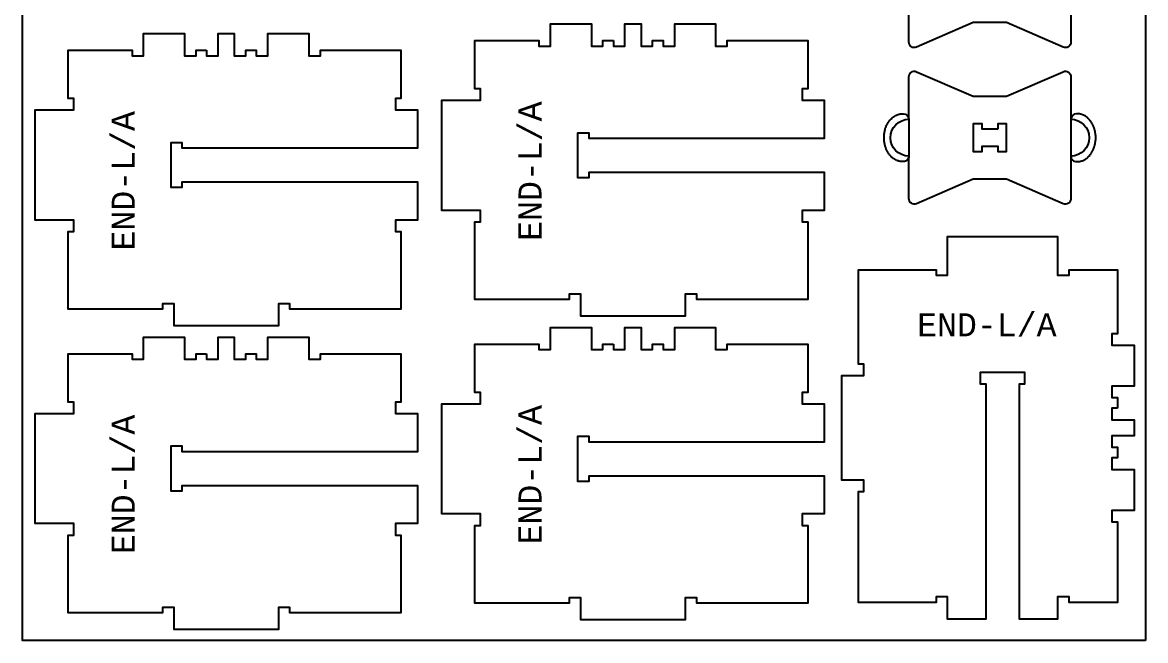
# Model space of a CAD drawing. Header units: millimetres. Extents: x -30 to 12678, y 0 to 23683.
# Drawn here: x 4973 to 6193, y 1291 to 1962 of the extents above; entities that cross this region are included whole.
import ezdxf

# ---------------------------------------------------------------- set-up
doc = ezdxf.new("R2010")
doc.units = ezdxf.units.MM
for name, color, linetype, true_color in [('0_SHEET_SPRUCEPLY_2440X122', 1, 'Continuous', 0xff0000), ('1_ANYTOOL_1MMDEEP_LABELS_S', 2, 'Continuous', 0xffff00), ('3_ANYTOOL_CUTTHROUGH_INSID', 4, 'Continuous', 0x00ffff), ('4_ANYTOOL_CUTTHROUGH_OUTSI', 5, 'Continuous', 0x0000ff), ('5_ANYTOOL_HALF_MILL_9MM_IN', 3, 'Continuous', 0x00ff00)]:
    doc.layers.add(name, color=color, linetype=linetype, true_color=true_color)
doc.styles.add('MONOTXT_REGULAR', font='')
doc.styles.get('MONOTXT_REGULAR').set_extended_font_data('Monotxt')

msp = doc.modelspace()

# ---------------------------------------------------------------- linework, layer by layer
at = {"layer": '0_SHEET_SPRUCEPLY_2440X122'}
msp.add_lwpolyline([(6192.9, 1290.9), (4972.9, 1290.9), (4972.9, 3730.9), (6192.9, 3730.9)], close=True, dxfattribs=at)
at = {"layer": '3_ANYTOOL_CUTTHROUGH_INSID'}
msp.add_lwpolyline([(6032.3, 1846.5), (6015.3, 1846.4), (6015.3, 1852.2), (6005.8, 1852.2), (6005.8, 1822.1), (6015.3, 1822.1), (6015.3, 1827.9), (6032.3, 1828), (6032.3, 1822.2), (6041.8, 1822.2), (6041.8, 1852.2), (6032.3, 1852.2)], close=True, dxfattribs=at)
at = {"layer": '4_ANYTOOL_CUTTHROUGH_OUTSI'}
for p, q in [((5935.8, 1940.9, 0), (5935.8, 1987.1, 0)), ((6111.8, 1987.1, 0), (6111.8, 1940.9, 0)), ((6005.8, 1962.1, 0), (5944.2, 1935.4, 0)), ((6041.8, 1962.1, 0), (6005.8, 1962.1, 0)), ((6103.4, 1935.4, 0), (6041.8, 1962.1, 0)), ((5935.8, 1857.1, 0), (5935.8, 1903.3, 0)), ((5944.2, 1908.8, 0), (6005.8, 1882.1, 0)), ((6041.8, 1882.1, 0), (6103.4, 1908.8, 0)), ((6111.8, 1903.3, 0), (6111.8, 1857.1, 0)), ((6005.8, 1882.1, 0), (6041.8, 1882.1, 0)), ((5935.8, 1770.9, 0), (5935.8, 1817.1, 0)), ((6111.8, 1817.1, 0), (6111.8, 1770.9, 0)), ((6005.8, 1792.1, 0), (5944.2, 1765.4, 0)), ((6041.8, 1792.1, 0), (6005.8, 1792.1, 0)), ((6103.4, 1765.4, 0), (6041.8, 1792.1, 0))]:
    msp.add_line(p, q, dxfattribs=at)
for points in [[(5614.8, 1942.7), (5614.8, 1936.7), (5627.3, 1936.7), (5627.3, 1960.7), (5644.9, 1960.7), (5644.9, 1936.7), (5657.4, 1936.7), (5657.4, 1942.7), (5668.9, 1942.7), (5668.9, 1936.7), (5681.4, 1936.7), (5681.4, 1960.7), (5725.9, 1960.7), (5725.9, 1936.7), (5738.4, 1936.7), (5738.4, 1942.7), (5825.9, 1942.7), (5825.9, 1890.2), (5819.9, 1890.2), (5819.9, 1877.7), (5843.9, 1877.7), (5843.9, 1836.2), (5588.4, 1836.2), (5588.4, 1842.2), (5575.9, 1842.2), (5575.9, 1793.7), (5588.4, 1793.7), (5588.4, 1799.7), (5843.9, 1799.7), (5843.9, 1758.2), (5819.9, 1758.2), (5819.9, 1745.7), (5825.9, 1745.7), (5825.9, 1661.2), (5808.2, 1661.2), (5705.4, 1661.2), (5705.4, 1667.2), (5692.9, 1667.2), (5692.9, 1643.2), (5579.4, 1643.2), (5579.4, 1667.2), (5566.9, 1667.2), (5566.9, 1661.2), (5464.4, 1661.2), (5464.4, 1745.7), (5470.4, 1745.7), (5470.4, 1758.2), (5428.4, 1758.2), (5428.4, 1877.7), (5470.4, 1877.7), (5470.4, 1890.2), (5464.4, 1890.2), (5464.4, 1942.7), (5533.9, 1942.7), (5533.9, 1936.7), (5546.4, 1936.7), (5546.4, 1960.7), (5590.9, 1960.7), (5590.9, 1936.7), (5603.4, 1936.7), (5603.4, 1942.7)], [(5172.9, 1932.2), (5172.9, 1926.2), (5185.4, 1926.2), (5185.4, 1950.2), (5202.9, 1950.2), (5202.9, 1926.2), (5215.4, 1926.2), (5215.4, 1932.2), (5226.9, 1932.2), (5226.9, 1926.2), (5239.4, 1926.2), (5239.4, 1950.2), (5284, 1950.2), (5284, 1926.2), (5296.5, 1926.2), (5296.5, 1932.2), (5384, 1932.2), (5384, 1879.7), (5378, 1879.7), (5378, 1867.2), (5402, 1867.2), (5402, 1825.7), (5146.5, 1825.7), (5146.5, 1831.7), (5134, 1831.7), (5134, 1783.2), (5146.5, 1783.2), (5146.5, 1789.2), (5402, 1789.2), (5402, 1747.7), (5378, 1747.7), (5378, 1735.2), (5384, 1735.2), (5384, 1650.7), (5366.3, 1650.7), (5263.5, 1650.7), (5263.5, 1656.7), (5251, 1656.7), (5251, 1632.7), (5137.5, 1632.7), (5137.5, 1656.7), (5125, 1656.7), (5125, 1650.7), (5022.5, 1650.7), (5022.5, 1735.2), (5028.5, 1735.2), (5028.5, 1747.7), (4986.5, 1747.7), (4986.5, 1867.2), (5028.5, 1867.2), (5028.5, 1879.7), (5022.5, 1879.7), (5022.5, 1932.2), (5092, 1932.2), (5092, 1926.2), (5104.5, 1926.2), (5104.5, 1950.2), (5148.9, 1950.2), (5148.9, 1926.2), (5161.4, 1926.2), (5161.4, 1932.2)], [(6162.4, 1543.3), (6156.4, 1543.3), (6156.4, 1530.8), (6180.4, 1530.8), (6180.4, 1513.3), (6156.4, 1513.3), (6156.4, 1500.8), (6162.4, 1500.8), (6162.4, 1489.3), (6156.4, 1489.3), (6156.4, 1476.8), (6180.4, 1476.8), (6180.4, 1432.2), (6156.4, 1432.2), (6156.4, 1419.7), (6162.4, 1419.7), (6162.4, 1332.2), (6109.9, 1332.2), (6109.9, 1338.2), (6097.4, 1338.2), (6097.4, 1314.2), (6055.9, 1314.2), (6055.9, 1569.7), (6061.9, 1569.7), (6061.9, 1582.2), (6013.4, 1582.2), (6013.4, 1569.7), (6019.4, 1569.7), (6019.4, 1314.2), (5977.9, 1314.2), (5977.9, 1338.2), (5965.4, 1338.2), (5965.4, 1332.2), (5880.9, 1332.2), (5880.9, 1350), (5880.9, 1452.7), (5886.9, 1452.7), (5886.9, 1465.2), (5862.9, 1465.2), (5862.9, 1578.7), (5886.9, 1578.7), (5886.9, 1591.2), (5880.9, 1591.2), (5880.9, 1693.7), (5965.4, 1693.7), (5965.4, 1687.7), (5977.9, 1687.7), (5977.9, 1729.7), (6097.4, 1729.7), (6097.4, 1687.7), (6109.9, 1687.7), (6109.9, 1693.7), (6162.4, 1693.7), (6162.4, 1624.2), (6156.4, 1624.2), (6156.4, 1611.7), (6180.4, 1611.7), (6180.4, 1567.3), (6156.4, 1567.3), (6156.4, 1554.8), (6162.4, 1554.8)], [(5614.8, 1612.9), (5614.8, 1606.9), (5627.3, 1606.9), (5627.3, 1630.9), (5644.9, 1630.9), (5644.9, 1606.9), (5657.4, 1606.9), (5657.4, 1612.9), (5668.9, 1612.9), (5668.9, 1606.9), (5681.4, 1606.9), (5681.4, 1630.9), (5725.9, 1630.9), (5725.9, 1606.9), (5738.4, 1606.9), (5738.4, 1612.9), (5825.9, 1612.9), (5825.9, 1560.4), (5819.9, 1560.4), (5819.9, 1547.9), (5843.9, 1547.9), (5843.9, 1506.4), (5588.4, 1506.4), (5588.4, 1512.4), (5575.9, 1512.4), (5575.9, 1463.9), (5588.4, 1463.9), (5588.4, 1469.9), (5843.9, 1469.9), (5843.9, 1428.4), (5819.9, 1428.4), (5819.9, 1415.9), (5825.9, 1415.9), (5825.9, 1331.4), (5808.2, 1331.4), (5705.4, 1331.4), (5705.4, 1337.4), (5692.9, 1337.4), (5692.9, 1313.4), (5579.4, 1313.4), (5579.4, 1337.4), (5566.9, 1337.4), (5566.9, 1331.4), (5464.4, 1331.4), (5464.4, 1415.9), (5470.4, 1415.9), (5470.4, 1428.4), (5428.4, 1428.4), (5428.4, 1547.9), (5470.4, 1547.9), (5470.4, 1560.4), (5464.4, 1560.4), (5464.4, 1612.9), (5533.9, 1612.9), (5533.9, 1606.9), (5546.4, 1606.9), (5546.4, 1630.9), (5590.9, 1630.9), (5590.9, 1606.9), (5603.4, 1606.9), (5603.4, 1612.9)], [(5172.9, 1602.4), (5172.9, 1596.4), (5185.4, 1596.4), (5185.4, 1620.4), (5202.9, 1620.4), (5202.9, 1596.4), (5215.4, 1596.4), (5215.4, 1602.4), (5226.9, 1602.4), (5226.9, 1596.4), (5239.4, 1596.4), (5239.4, 1620.4), (5284, 1620.4), (5284, 1596.4), (5296.5, 1596.4), (5296.5, 1602.4), (5384, 1602.4), (5384, 1549.9), (5378, 1549.9), (5378, 1537.4), (5402, 1537.4), (5402, 1495.9), (5146.5, 1495.9), (5146.5, 1501.9), (5134, 1501.9), (5134, 1453.4), (5146.5, 1453.4), (5146.5, 1459.4), (5402, 1459.4), (5402, 1417.9), (5378, 1417.9), (5378, 1405.4), (5384, 1405.4), (5384, 1320.9), (5366.3, 1320.9), (5263.5, 1320.9), (5263.5, 1326.9), (5251, 1326.9), (5251, 1302.9), (5137.5, 1302.9), (5137.5, 1326.9), (5125, 1326.9), (5125, 1320.9), (5022.5, 1320.9), (5022.5, 1405.4), (5028.5, 1405.4), (5028.5, 1417.9), (4986.5, 1417.9), (4986.5, 1537.4), (5028.5, 1537.4), (5028.5, 1549.9), (5022.5, 1549.9), (5022.5, 1602.4), (5092, 1602.4), (5092, 1596.4), (5104.5, 1596.4), (5104.5, 1620.4), (5148.9, 1620.4), (5148.9, 1596.4), (5161.4, 1596.4), (5161.4, 1602.4)]]:
    msp.add_lwpolyline(points, close=True, dxfattribs=at)
at = {"layer": '4_ANYTOOL_CUTTHROUGH_OUTSI', "extrusion": (0, 0, -1)}
for centre, radius, start, end in [((-5941.8, 1940.9, 0), 6, 246.5709, 0), ((-6105.8, 1940.9, 0), 6, 180, 293.4291), ((-5941.8, 1903.3, 0), 6, 360, 113.4291), ((-6105.8, 1903.3, 0), 6, 66.5709, 180), ((-5935.8, 1837.1, 0), 20, 270, 90), ((-6111.8, 1837.1, 0), 20, 90, 270), ((-5941.8, 1770.9, 0), 6, 246.5709, 0), ((-6105.8, 1770.9, 0), 6, 180, 293.4291)]:
    msp.add_arc(centre, radius, start, end, dxfattribs=at)
at = {"layer": '5_ANYTOOL_HALF_MILL_9MM_IN'}
for p, q in [((5913.6, 1854, 0), (5914, 1854.5, 0)), ((5914, 1854.5, 0), (5914.3, 1855, 0)), ((5914.3, 1855, 0), (5914.7, 1855.5, 0)), ((5914.7, 1855.5, 0), (5915.1, 1856, 0)), ((5915.1, 1856, 0), (5915.4, 1856.4, 0)), ((5915.4, 1856.4, 0), (5915.8, 1856.9, 0)), ((5915.8, 1856.9, 0), (5916.2, 1857.3, 0)), ((5916.2, 1857.3, 0), (5916.6, 1857.7, 0)), ((5916.6, 1857.7, 0), (5917.1, 1858.1, 0)), ((5917.1, 1858.1, 0), (5917.5, 1858.5, 0)), ((5917.5, 1858.5, 0), (5917.9, 1858.9, 0)), ((5917.9, 1858.9, 0), (5918.3, 1859.2, 0)), ((5918.3, 1859.2, 0), (5918.8, 1859.6, 0)), ((5918.8, 1859.6, 0), (5919.2, 1859.9, 0)), ((5919.2, 1859.9, 0), (5919.7, 1860.2, 0)), ((5919.7, 1860.2, 0), (5920.1, 1860.5, 0)), ((5920.1, 1860.5, 0), (5920.6, 1860.8, 0)), ((5920.6, 1860.8, 0), (5921, 1861.1, 0)), ((5921, 1861.1, 0), (5921.5, 1861.3, 0)), ((5921.5, 1861.3, 0), (5921.9, 1861.5, 0)), ((5921.9, 1861.5, 0), (5922.4, 1861.7, 0)), ((5922.4, 1861.7, 0), (5922.9, 1861.9, 0)), ((5922.9, 1861.9, 0), (5923.3, 1862.1, 0)), ((5923.3, 1862.1, 0), (5923.8, 1862.3, 0)), ((5923.8, 1862.3, 0), (5924.3, 1862.4, 0)), ((5924.3, 1862.4, 0), (5924.7, 1862.6, 0)), ((5924.7, 1862.6, 0), (5925.2, 1862.7, 0)), ((5925.2, 1862.7, 0), (5925.7, 1862.8, 0)), ((5925.7, 1862.8, 0), (5926.1, 1862.9, 0)), ((5926.1, 1862.9, 0), (5926.6, 1863, 0)), ((5926.6, 1863, 0), (5927.1, 1863, 0)), ((5927.1, 1863, 0), (5927.5, 1863.1, 0)), ((5927.5, 1863.1, 0), (5928, 1863.1, 0)), ((5928, 1863.1, 0), (5928.4, 1863.1, 0)), ((5928.4, 1863.1, 0), (5928.9, 1863.1, 0)), ((5928.9, 1863.1, 0), (5929.8, 1863.1, 0)), ((5935.8, 1857.1, 0), (5935.8, 1817.1, 0)), ((6111.8, 1857.1, 0), (6111.8, 1817.1, 0)), ((6118.7, 1863.1, 0), (6117.8, 1863.1, 0)), ((6119.2, 1863.1, 0), (6118.7, 1863.1, 0)), ((6119.6, 1863.1, 0), (6119.2, 1863.1, 0)), ((6120.1, 1863.1, 0), (6119.6, 1863.1, 0)), ((6120.5, 1863, 0), (6120.1, 1863.1, 0)), ((6121, 1863, 0), (6120.5, 1863, 0)), ((6121.4, 1862.9, 0), (6121, 1863, 0)), ((6121.9, 1862.8, 0), (6121.4, 1862.9, 0)), ((6122.4, 1862.7, 0), (6121.9, 1862.8, 0)), ((6122.8, 1862.6, 0), (6122.4, 1862.7, 0)), ((6123.3, 1862.4, 0), (6122.8, 1862.6, 0)), ((6123.8, 1862.3, 0), (6123.3, 1862.4, 0)), ((6124.2, 1862.1, 0), (6123.8, 1862.3, 0)), ((6124.7, 1861.9, 0), (6124.2, 1862.1, 0)), ((6125.2, 1861.7, 0), (6124.7, 1861.9, 0)), ((6125.6, 1861.5, 0), (6125.2, 1861.7, 0)), ((6126.1, 1861.3, 0), (6125.6, 1861.5, 0)), ((6126.6, 1861.1, 0), (6126.1, 1861.3, 0)), ((6127, 1860.8, 0), (6126.6, 1861.1, 0)), ((6127.5, 1860.5, 0), (6127, 1860.8, 0)), ((6127.9, 1860.2, 0), (6127.5, 1860.5, 0)), ((6128.4, 1859.9, 0), (6127.9, 1860.2, 0)), ((6128.8, 1859.6, 0), (6128.4, 1859.9, 0)), ((6129.3, 1859.2, 0), (6128.8, 1859.6, 0)), ((6129.7, 1858.9, 0), (6129.3, 1859.2, 0)), ((6130.1, 1858.5, 0), (6129.7, 1858.9, 0)), ((6130.5, 1858.1, 0), (6130.1, 1858.5, 0)), ((6130.9, 1857.7, 0), (6130.5, 1858.1, 0)), ((6131.4, 1857.3, 0), (6130.9, 1857.7, 0)), ((6131.7, 1856.9, 0), (6131.4, 1857.3, 0)), ((6132.1, 1856.4, 0), (6131.7, 1856.9, 0)), ((6132.5, 1856, 0), (6132.1, 1856.4, 0)), ((6132.9, 1855.5, 0), (6132.5, 1856, 0)), ((6133.3, 1855, 0), (6132.9, 1855.5, 0)), ((6133.6, 1854.5, 0), (6133.3, 1855, 0)), ((6133.9, 1854, 0), (6133.6, 1854.5, 0)), ((5909.2, 1841.9, 0), (5909.3, 1842.5, 0)), ((5909.3, 1842.5, 0), (5909.4, 1843.1, 0)), ((5909.4, 1843.1, 0), (5909.5, 1843.7, 0)), ((5909.5, 1843.7, 0), (5909.6, 1844.3, 0)), ((5909.6, 1844.3, 0), (5909.7, 1844.9, 0)), ((5909.7, 1844.9, 0), (5909.9, 1845.5, 0)), ((5909.9, 1845.5, 0), (5910.1, 1846.1, 0)), ((5910.1, 1846.1, 0), (5910.2, 1846.7, 0)), ((5910.2, 1846.7, 0), (5910.4, 1847.3, 0)), ((5910.4, 1847.3, 0), (5910.6, 1847.9, 0)), ((5910.6, 1847.9, 0), (5910.8, 1848.5, 0)), ((5910.8, 1848.5, 0), (5911.1, 1849.1, 0)), ((5911.1, 1849.1, 0), (5911.3, 1849.6, 0)), ((5911.3, 1849.6, 0), (5911.6, 1850.2, 0)), ((5911.6, 1850.2, 0), (5911.8, 1850.8, 0)), ((5911.8, 1850.8, 0), (5912.1, 1851.4, 0)), ((5912.1, 1851.4, 0), (5912.4, 1851.9, 0)), ((5912.4, 1851.9, 0), (5912.7, 1852.5, 0)), ((5912.7, 1852.5, 0), (5913, 1853, 0)), ((5913, 1853, 0), (5913.3, 1853.5, 0)), ((5913.3, 1853.5, 0), (5913.6, 1854, 0)), ((6134.3, 1853.5, 0), (6133.9, 1854, 0)), ((6134.6, 1853, 0), (6134.3, 1853.5, 0)), ((6134.9, 1852.5, 0), (6134.6, 1853, 0)), ((6135.2, 1851.9, 0), (6134.9, 1852.5, 0)), ((6135.5, 1851.4, 0), (6135.2, 1851.9, 0)), ((6135.8, 1850.8, 0), (6135.5, 1851.4, 0)), ((6136, 1850.2, 0), (6135.8, 1850.8, 0)), ((6136.3, 1849.6, 0), (6136, 1850.2, 0)), ((6136.5, 1849.1, 0), (6136.3, 1849.6, 0)), ((6136.7, 1848.5, 0), (6136.5, 1849.1, 0)), ((6137, 1847.9, 0), (6136.7, 1848.5, 0)), ((6137.2, 1847.3, 0), (6137, 1847.9, 0)), ((6137.3, 1846.7, 0), (6137.2, 1847.3, 0)), ((6137.5, 1846.1, 0), (6137.3, 1846.7, 0)), ((6137.7, 1845.5, 0), (6137.5, 1846.1, 0)), ((6137.8, 1844.9, 0), (6137.7, 1845.5, 0)), ((6138, 1844.3, 0), (6137.8, 1844.9, 0)), ((6138.1, 1843.7, 0), (6138, 1844.3, 0)), ((6138.2, 1843.1, 0), (6138.1, 1843.7, 0)), ((6138.3, 1842.5, 0), (6138.2, 1843.1, 0)), ((6138.4, 1841.9, 0), (6138.3, 1842.5, 0)), ((5908.8, 1838.3, 0), (5908.9, 1838.9, 0)), ((5908.8, 1837.1, 0), (5908.8, 1838.3, 0)), ((5908.8, 1836, 0), (5908.8, 1837.1, 0)), ((5908.9, 1835.4, 0), (5908.8, 1836, 0)), ((5908.9, 1839.5, 0), (5909, 1840.1, 0)), ((5908.9, 1838.9, 0), (5908.9, 1839.5, 0)), ((5908.9, 1834.8, 0), (5908.9, 1835.4, 0)), ((5909, 1834.2, 0), (5908.9, 1834.8, 0)), ((5909, 1840.7, 0), (5909.1, 1841.3, 0)), ((5909, 1840.1, 0), (5909, 1840.7, 0)), ((5909, 1833.6, 0), (5909, 1834.2, 0)), ((5909.1, 1833, 0), (5909, 1833.6, 0)), ((5909.1, 1841.3, 0), (5909.2, 1841.9, 0)), ((5909.2, 1832.4, 0), (5909.1, 1833, 0)), ((5909.3, 1831.8, 0), (5909.2, 1832.4, 0)), ((5909.4, 1831.2, 0), (5909.3, 1831.8, 0)), ((5909.5, 1830.6, 0), (5909.4, 1831.2, 0)), ((5909.6, 1830, 0), (5909.5, 1830.6, 0)), ((6138, 1830, 0), (6138.1, 1830.6, 0)), ((6138.1, 1830.6, 0), (6138.2, 1831.2, 0)), ((6138.2, 1831.2, 0), (6138.3, 1831.8, 0)), ((6138.3, 1831.8, 0), (6138.4, 1832.4, 0)), ((6138.5, 1841.3, 0), (6138.4, 1841.9, 0)), ((6138.4, 1832.4, 0), (6138.5, 1833, 0)), ((6138.6, 1840.7, 0), (6138.5, 1841.3, 0)), ((6138.5, 1833, 0), (6138.6, 1833.6, 0)), ((6138.6, 1840.1, 0), (6138.6, 1840.7, 0)), ((6138.7, 1839.5, 0), (6138.6, 1840.1, 0)), ((6138.6, 1834.2, 0), (6138.7, 1834.8, 0)), ((6138.6, 1833.6, 0), (6138.6, 1834.2, 0)), ((6138.7, 1838.9, 0), (6138.7, 1839.5, 0)), ((6138.7, 1838.3, 0), (6138.7, 1838.9, 0)), ((6138.8, 1837.1, 0), (6138.7, 1838.3, 0)), ((6138.7, 1836, 0), (6138.8, 1837.1, 0)), ((6138.7, 1835.4, 0), (6138.7, 1836, 0)), ((6138.7, 1834.8, 0), (6138.7, 1835.4, 0)), ((5909.7, 1829.4, 0), (5909.6, 1830, 0)), ((5909.9, 1828.8, 0), (5909.7, 1829.4, 0)), ((5910.1, 1828.2, 0), (5909.9, 1828.8, 0)), ((5910.2, 1827.6, 0), (5910.1, 1828.2, 0)), ((5910.4, 1827, 0), (5910.2, 1827.6, 0)), ((5910.6, 1826.4, 0), (5910.4, 1827, 0)), ((5910.8, 1825.8, 0), (5910.6, 1826.4, 0)), ((5911.1, 1825.2, 0), (5910.8, 1825.8, 0)), ((5911.3, 1824.6, 0), (5911.1, 1825.2, 0)), ((5911.5, 1824, 0), (5911.3, 1824.6, 0)), ((5911.8, 1823.5, 0), (5911.5, 1824, 0)), ((5912.1, 1822.9, 0), (5911.8, 1823.5, 0)), ((5912.4, 1822.3, 0), (5912.1, 1822.9, 0)), ((5912.7, 1821.8, 0), (5912.4, 1822.3, 0)), ((5913, 1821.3, 0), (5912.7, 1821.8, 0)), ((5913.3, 1820.7, 0), (5913, 1821.3, 0)), ((5913.6, 1820.2, 0), (5913.3, 1820.7, 0)), ((5914, 1819.7, 0), (5913.6, 1820.2, 0)), ((5914.3, 1819.2, 0), (5914, 1819.7, 0)), ((5914.7, 1818.7, 0), (5914.3, 1819.2, 0)), ((5915, 1818.3, 0), (5914.7, 1818.7, 0)), ((5915.4, 1817.8, 0), (5915, 1818.3, 0)), ((5915.8, 1817.4, 0), (5915.4, 1817.8, 0)), ((6131.8, 1817.4, 0), (6132.2, 1817.8, 0)), ((6132.2, 1817.8, 0), (6132.5, 1818.3, 0)), ((6132.5, 1818.3, 0), (6132.9, 1818.7, 0)), ((6132.9, 1818.7, 0), (6133.3, 1819.2, 0)), ((6133.3, 1819.2, 0), (6133.6, 1819.7, 0)), ((6133.6, 1819.7, 0), (6134, 1820.2, 0)), ((6134, 1820.2, 0), (6134.3, 1820.7, 0)), ((6134.3, 1820.7, 0), (6134.6, 1821.3, 0)), ((6134.6, 1821.3, 0), (6134.9, 1821.8, 0)), ((6134.9, 1821.8, 0), (6135.2, 1822.3, 0)), ((6135.2, 1822.3, 0), (6135.5, 1822.9, 0)), ((6135.5, 1822.9, 0), (6135.8, 1823.5, 0)), ((6135.8, 1823.5, 0), (6136, 1824, 0)), ((6136, 1824, 0), (6136.3, 1824.6, 0)), ((6136.3, 1824.6, 0), (6136.5, 1825.2, 0)), ((6136.5, 1825.2, 0), (6136.7, 1825.8, 0)), ((6136.7, 1825.8, 0), (6137, 1826.4, 0)), ((6137, 1826.4, 0), (6137.2, 1827, 0)), ((6137.2, 1827, 0), (6137.4, 1827.6, 0)), ((6137.4, 1827.6, 0), (6137.5, 1828.2, 0)), ((6137.5, 1828.2, 0), (6137.7, 1828.8, 0)), ((6137.7, 1828.8, 0), (6137.8, 1829.4, 0)), ((6137.8, 1829.4, 0), (6138, 1830, 0)), ((5916.2, 1816.9, 0), (5915.8, 1817.4, 0)), ((5916.6, 1816.5, 0), (5916.2, 1816.9, 0)), ((5917, 1816.1, 0), (5916.6, 1816.5, 0)), ((5917.4, 1815.7, 0), (5917, 1816.1, 0)), ((5917.9, 1815.4, 0), (5917.4, 1815.7, 0)), ((5918.3, 1815, 0), (5917.9, 1815.4, 0)), ((5918.7, 1814.7, 0), (5918.3, 1815, 0)), ((5919.2, 1814.3, 0), (5918.7, 1814.7, 0)), ((5919.6, 1814, 0), (5919.2, 1814.3, 0)), ((5920.1, 1813.7, 0), (5919.6, 1814, 0)), ((5920.5, 1813.5, 0), (5920.1, 1813.7, 0)), ((5921, 1813.2, 0), (5920.5, 1813.5, 0)), ((5921.5, 1813, 0), (5921, 1813.2, 0)), ((5921.9, 1812.7, 0), (5921.5, 1813, 0)), ((5922.4, 1812.5, 0), (5921.9, 1812.7, 0)), ((5922.8, 1812.3, 0), (5922.4, 1812.5, 0)), ((5923.3, 1812.1, 0), (5922.8, 1812.3, 0)), ((5923.8, 1812, 0), (5923.3, 1812.1, 0)), ((5924.2, 1811.8, 0), (5923.8, 1812, 0)), ((5924.7, 1811.7, 0), (5924.2, 1811.8, 0)), ((5925.2, 1811.6, 0), (5924.7, 1811.7, 0)), ((5925.6, 1811.5, 0), (5925.2, 1811.6, 0)), ((5926.1, 1811.4, 0), (5925.6, 1811.5, 0)), ((5926.6, 1811.3, 0), (5926.1, 1811.4, 0)), ((5927, 1811.2, 0), (5926.6, 1811.3, 0)), ((5927.5, 1811.2, 0), (5927, 1811.2, 0)), ((5927.9, 1811.2, 0), (5927.5, 1811.2, 0)), ((5928.4, 1811.1, 0), (5927.9, 1811.2, 0)), ((5928.8, 1811.1, 0), (5928.4, 1811.1, 0)), ((5929.8, 1811.1, 0), (5928.8, 1811.1, 0)), ((6117.8, 1811.1, 0), (6118.8, 1811.1, 0)), ((6118.8, 1811.1, 0), (6119.2, 1811.1, 0)), ((6119.2, 1811.1, 0), (6119.7, 1811.2, 0)), ((6119.7, 1811.2, 0), (6120.1, 1811.2, 0)), ((6120.1, 1811.2, 0), (6120.6, 1811.2, 0)), ((6120.6, 1811.2, 0), (6121, 1811.3, 0)), ((6121, 1811.3, 0), (6121.5, 1811.4, 0)), ((6121.5, 1811.4, 0), (6122, 1811.5, 0)), ((6122, 1811.5, 0), (6122.4, 1811.6, 0)), ((6122.4, 1811.6, 0), (6122.9, 1811.7, 0)), ((6122.9, 1811.7, 0), (6123.3, 1811.8, 0)), ((6123.3, 1811.8, 0), (6123.8, 1812, 0)), ((6123.8, 1812, 0), (6124.3, 1812.1, 0)), ((6124.3, 1812.1, 0), (6124.7, 1812.3, 0)), ((6124.7, 1812.3, 0), (6125.2, 1812.5, 0)), ((6125.2, 1812.5, 0), (6125.7, 1812.7, 0)), ((6125.7, 1812.7, 0), (6126.1, 1813, 0)), ((6126.1, 1813, 0), (6126.6, 1813.2, 0)), ((6126.6, 1813.2, 0), (6127.1, 1813.5, 0)), ((6127.1, 1813.5, 0), (6127.5, 1813.7, 0)), ((6127.5, 1813.7, 0), (6128, 1814, 0)), ((6128, 1814, 0), (6128.4, 1814.3, 0)), ((6128.4, 1814.3, 0), (6128.8, 1814.7, 0)), ((6128.8, 1814.7, 0), (6129.3, 1815, 0)), ((6129.3, 1815, 0), (6129.7, 1815.4, 0)), ((6129.7, 1815.4, 0), (6130.1, 1815.7, 0)), ((6130.1, 1815.7, 0), (6130.6, 1816.1, 0)), ((6130.6, 1816.1, 0), (6131, 1816.5, 0)), ((6131, 1816.5, 0), (6131.4, 1816.9, 0)), ((6131.4, 1816.9, 0), (6131.8, 1817.4, 0))]:
    msp.add_line(p, q, dxfattribs=at)
at = {"layer": '5_ANYTOOL_HALF_MILL_9MM_IN', "extrusion": (0, 0, -1)}
for centre, start, end in [((-5929.8, 1857.1, 0), 90, 179.8932), ((-5929.8, 1817.1, 0), 179.8932, 270)]:
    msp.add_arc(centre, 6, start, end, dxfattribs=at)
at = {"layer": '5_ANYTOOL_HALF_MILL_9MM_IN'}
for centre, start, end in [((6117.8, 1857.1, 0), 90, 179.8932), ((6117.8, 1817.1, 0), 179.8932, 270)]:
    msp.add_arc(centre, 6, start, end, dxfattribs=at)

# ---------------------------------------------------------------- texts
at = {"layer": '1_ANYTOOL_1MMDEEP_LABELS_S', "char_height": 25, "width": 319.293, "attachment_point": 5, "rotation": 90, "style": 'MONOTXT_REGULAR'}
for insert in [(5524.4, 1800.8), (5082.5, 1790.3), (5524.4, 1471), (5082.5, 1460.5)]:
    msp.add_mtext('END-L/A', dxfattribs=dict(at, insert=insert))
at = {"layer": '1_ANYTOOL_1MMDEEP_LABELS_S', "insert": (6020.5, 1633.7), "char_height": 25, "width": 319.293, "attachment_point": 5, "style": 'MONOTXT_REGULAR'}
msp.add_mtext('END-L/A', dxfattribs=at)

doc.saveas('drawing.dxf')
